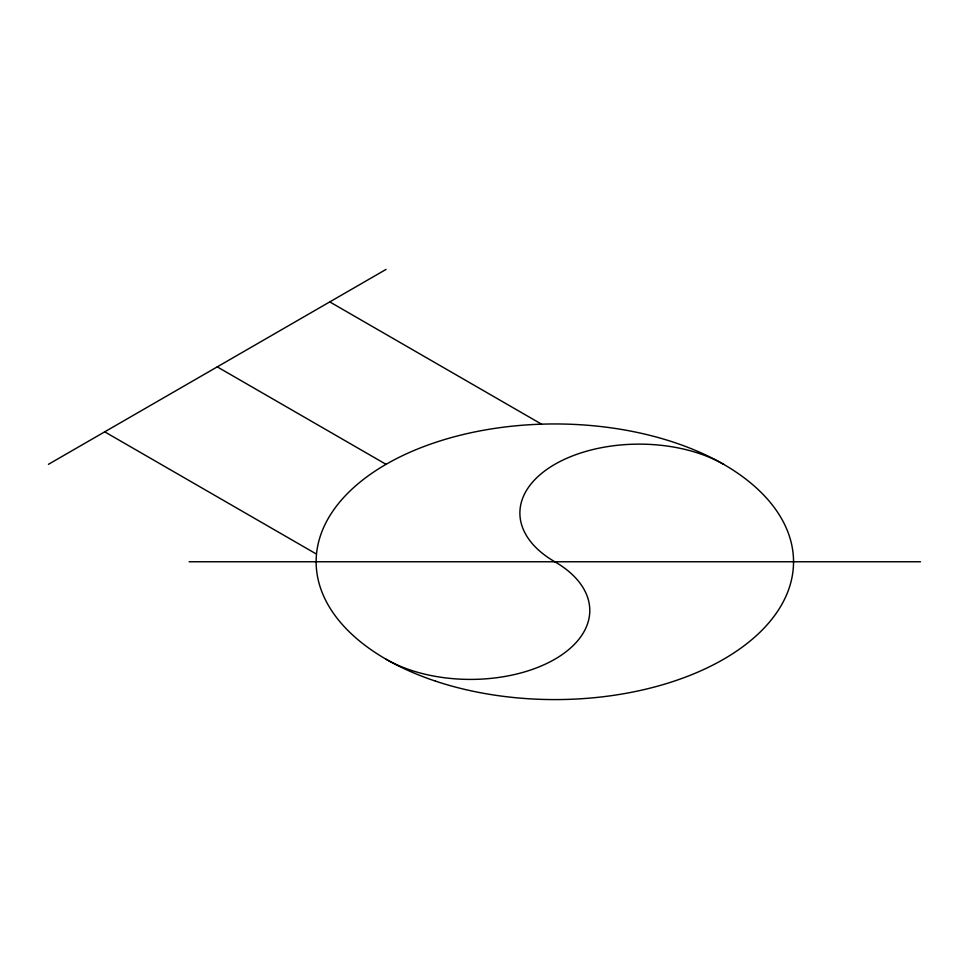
<?xml version="1.0" encoding="UTF-8"?>
<svg xmlns="http://www.w3.org/2000/svg" width="969" height="969" viewBox="0 0 969 969"><rect width="100%" height="100%" fill="white"/><g stroke="black" fill="none" stroke-linecap="round" stroke-linejoin="round"><path stroke-width="1.45" d="M48.45 464.321L386.037 269.418M189.112 561.766L920.55 561.766M329.775 301.904L541.55 424.168M217.238 366.863L386.037 464.321M104.713 431.835L315.712 553.65M554.837 561.766A119.344 68.908 0 0 1 554.837 464.321A119.344 68.908 0 0 1 723.613 464.321M554.825 561.766A119.357 68.908 0 0 1 554.825 659.223A119.357 68.908 0 0 1 386.037 659.223M435.481 681.122A238.701 137.816 0 0 0 793.538 561.766A238.701 137.816 0 0 0 435.481 442.421A238.701 137.816 0 0 0 435.481 681.122"/></g></svg>
